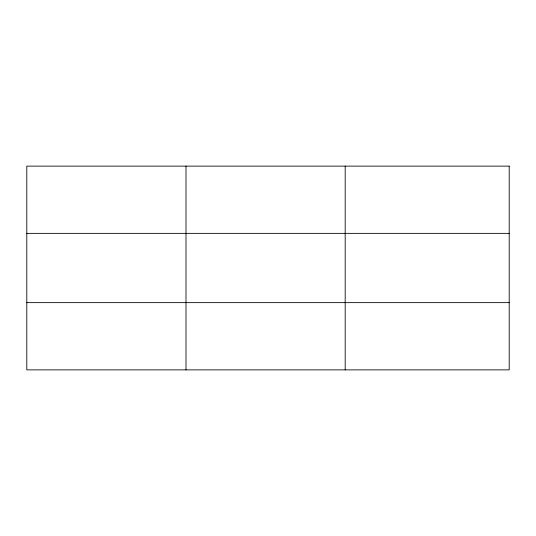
<?xml version="1.0" encoding="UTF-8"?>
<svg xmlns="http://www.w3.org/2000/svg" width="536" height="536" viewBox="0 0 536 536"><rect width="100%" height="100%" fill="white"/><g stroke="black" fill="none" stroke-linecap="round" stroke-linejoin="round"><path stroke-width="0.8" d="M185.992 166.12L185.992 369.88M345.184 166.12L345.184 369.88M26.8 233.361L509.2 233.361M26.8 302.639L509.2 302.639M509.2 166.12L509.2 369.88L26.8 369.88L26.8 166.12L509.2 166.12"/></g></svg>
